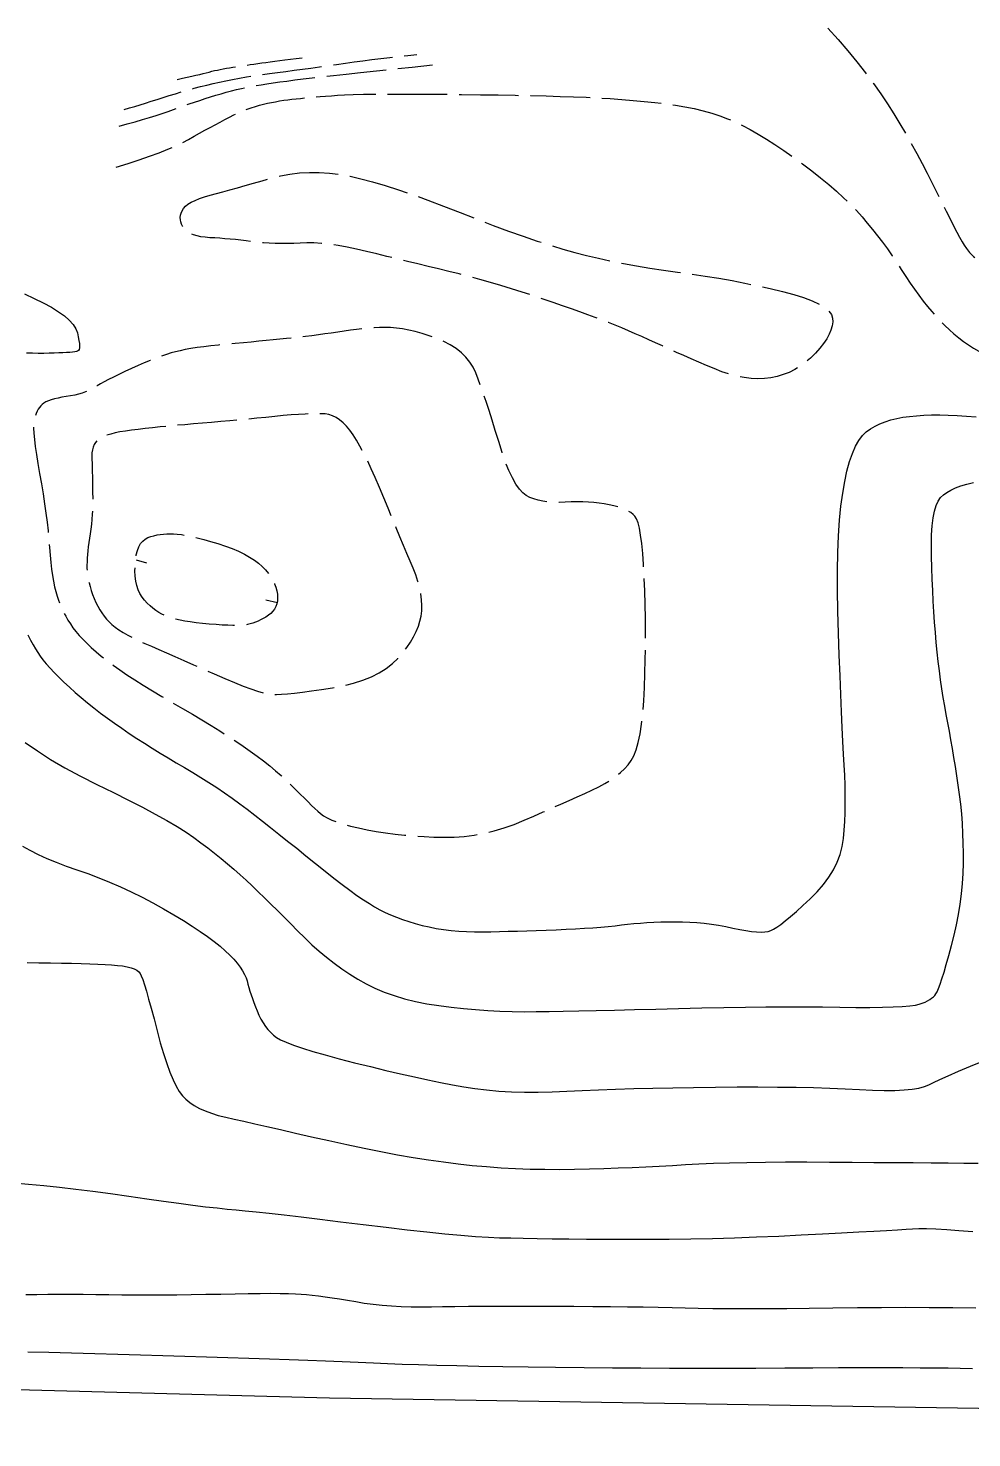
# Model space of a CAD drawing. Header units: millimetres. Extents: x 2456 to 5353, y 685 to 1986.
# Drawn here: x 4691.7 to 4771, y 1069 to 1187.4 of the extents above; entities that cross this region are included whole.
import ezdxf

# ---------------------------------------------------------------- set-up
doc = ezdxf.new("R2010")
doc.units = ezdxf.units.MM
doc.linetypes.add('X11', pattern=[6, 5, -1])
doc.layers.add('0-剖面粗线TS', color=7, linetype='Continuous', lineweight=30)
doc.layers.add('DSX', color=8, linetype='Continuous')

msp = doc.modelspace()

# ---------------------------------------------------------------- linework, layer by layer
at = {"layer": '0-剖面粗线TS', "color": 0, "linetype": 'Continuous', "elevation": 98, "flags": 128}
msp.add_lwpolyline([(4611.7696, 1077.5585), (4622.5632, 1074.9749), (4625.5572, 1074.5323), (4631.5683, 1074.7836), (4639.6715, 1075.3505), (4646.9329, 1075.095), (4676.0265, 1073.4327), (4717.0272, 1072.3479), (4820.7519, 1070.6935), (4991.7361, 1068.7914), (5111.7504, 1067.1349), (5131.5874, 1067.231), (5174.5399, 1066.4784), (5179.0367, 1066.6495), (5183.5348, 1067.2912)], dxfattribs=at)
at = {"layer": 'DSX', "linetype": 'X11', "flags": 128}
for points in [[(4758.8763, 1187.433), (4759.7357, 1186.4693), (4760.5477, 1185.5236), (4761.3123, 1184.5957), (4762.0296, 1183.6858), (4762.6995, 1182.7939), (4763.322, 1181.9199), (4763.8972, 1181.0638), (4764.425, 1180.2256), (4764.923, 1179.3963), (4765.4087, 1178.5666), (4765.882, 1177.7366), (4766.3429, 1176.9063), (4766.7915, 1176.0756), (4767.2278, 1175.2446), (4767.6518, 1174.4133), (4768.0634, 1173.5817), (4768.4536, 1172.7852), (4768.8132, 1172.0594), (4769.1423, 1171.4042), (4769.4409, 1170.8197), (4769.7089, 1170.3059), (4769.9464, 1169.8628), (4770.1533, 1169.4903), (4770.3298, 1169.1884), (4770.5235, 1168.9073), (4770.7826, 1168.5968), (4771.1069, 1168.257), (4771.4964, 1167.8879), (4771.9513, 1167.4895), (4772.4713, 1167.0618), (4773.0567, 1166.6048), (4773.7073, 1166.1184), (4774.3789, 1165.6294), (4775.0273, 1165.1644), (4775.6526, 1164.7234), (4776.2546, 1164.3064), (4776.8335, 1163.9134), (4777.3891, 1163.5444), (4777.9216, 1163.1995), (4778.4309, 1162.8785), (4778.9321, 1162.5792), (4779.4405, 1162.2994), (4779.9562, 1162.039), (4780.479, 1161.798), (4781.009, 1161.5765), (4781.5461, 1161.3744), (4782.0905, 1161.1917), (4782.642, 1161.0285), (4783.2042, 1160.8705), (4783.7807, 1160.7034), (4784.3714, 1160.5272), (4784.9763, 1160.3419), (4785.5955, 1160.1476), (4786.2288, 1159.9442), (4786.8764, 1159.7317), (4787.5383, 1159.5101), (4788.2129, 1159.2502), (4788.8987, 1158.9227), (4789.5959, 1158.5276), (4790.3043, 1158.0649), (4791.024, 1157.5346), (4791.7551, 1156.9366), (4792.4974, 1156.2711), (4793.2509, 1155.5379), (4793.9818, 1154.8043), (4794.6558, 1154.1372), (4795.2731, 1153.5368), (4795.8336, 1153.0029), (4796.3373, 1152.5357), (4796.7842, 1152.135), (4797.1743, 1151.801), (4797.5077, 1151.5335), (4797.8137, 1151.3133), (4798.1216, 1151.1207), (4798.4315, 1150.9559), (4798.7433, 1150.8188), (4799.0571, 1150.7094), (4799.3728, 1150.6278), (4799.6906, 1150.5739), (4800.0102, 1150.5477), (4800.3834, 1150.5362), (4800.8617, 1150.5263), (4801.445, 1150.518), (4802.1334, 1150.5112), (4802.9268, 1150.5061), (4803.8254, 1150.5025), (4804.829, 1150.5005), (4805.9376, 1150.5002), (4807.0488, 1150.5074), (4808.0601, 1150.5283), (4808.9715, 1150.5628), (4809.7828, 1150.611), (4810.4943, 1150.6728), (4811.1058, 1150.7483), (4811.6173, 1150.8374), (4812.0289, 1150.9401), (4812.3841, 1151.0569), (4812.7265, 1151.1882), (4813.056, 1151.334), (4813.3726, 1151.4942), (4813.6764, 1151.669), (4813.9673, 1151.8582), (4814.2454, 1152.0618), (4814.5107, 1152.28), (4814.8006, 1152.5244), (4815.1529, 1152.8067), (4815.5675, 1153.1271), (4816.0444, 1153.4855), (4816.5836, 1153.8819), (4817.1851, 1154.3162), (4817.8489, 1154.7886), (4818.5751, 1155.2989), (4819.328, 1155.8121), (4820.0721, 1156.293), (4820.8074, 1156.7416), (4821.5339, 1157.1579), (4822.2517, 1157.5419), (4822.9607, 1157.8935), (4823.6609, 1158.2129), (4824.3523, 1158.4999), (4825.0606, 1158.7693), (4825.8114, 1159.0354), (4826.6047, 1159.2984), (4827.4405, 1159.5583), (4828.3189, 1159.8149), (4829.2398, 1160.0685), (4830.2032, 1160.3188), (4831.2091, 1160.566), (4832.2163, 1160.8168), (4833.1833, 1161.0779), (4834.1102, 1161.3493), (4834.997, 1161.631), (4835.8437, 1161.9231), (4836.6502, 1162.2254), (4837.4166, 1162.5381), (4838.143, 1162.861), (4838.8469, 1163.1886), (4839.546, 1163.5151), (4840.2403, 1163.8405), (4840.9299, 1164.1649), (4841.6147, 1164.4882), (4842.2947, 1164.8105), (4842.9699, 1165.1316), (4843.6404, 1165.4517), (4844.2973, 1165.7617), (4844.9318, 1166.0526), (4845.5439, 1166.3244), (4846.1336, 1166.577), (4846.7009, 1166.8105), (4847.2458, 1167.0249), (4847.7684, 1167.2202), (4848.2685, 1167.3964), (4848.7653, 1167.5701), (4849.278, 1167.758), (4849.8064, 1167.9601), (4850.3505, 1168.1764), (4850.9105, 1168.4069), (4851.4863, 1168.6516), (4852.0778, 1168.9106), (4852.6851, 1169.1837), (4853.3056, 1169.4737), (4853.9367, 1169.7833), (4854.5784, 1170.1124), (4855.2307, 1170.4611), (4855.8936, 1170.8294), (4856.567, 1171.2173), (4857.2511, 1171.6247), (4857.9457, 1172.0517), (4858.6347, 1172.4887), (4859.302, 1172.9262), (4859.9476, 1173.3643), (4860.5714, 1173.8029), (4861.1735, 1174.242), (4861.7539, 1174.6817), (4862.3125, 1175.1218), (4862.8493, 1175.5625), (4863.368, 1176.0038), (4863.8719, 1176.4456), (4864.3611, 1176.8881), (4864.8357, 1177.3312), (4865.2955, 1177.7749), (4865.7406, 1178.2192), (4866.171, 1178.6642), (4866.5867, 1179.1097)], [(4699.7784, 1180.6132), (4700.2084, 1180.7368), (4700.6505, 1180.8662), (4701.1048, 1181.0013), (4701.5711, 1181.1423), (4702.0495, 1181.2891), (4702.54, 1181.4416), (4703.0425, 1181.6), (4703.5572, 1181.7642), (4704.0787, 1181.9281), (4704.6015, 1182.0856), (4705.1258, 1182.2368), (4705.6515, 1182.3817), (4706.1786, 1182.5202), (4706.7072, 1182.6523), (4707.2371, 1182.7782), (4707.7685, 1182.8976), (4708.3104, 1183.0122), (4708.8719, 1183.1232), (4709.4531, 1183.2307), (4710.0538, 1183.3346), (4710.6742, 1183.435), (4711.3142, 1183.5319), (4711.9739, 1183.6252), (4712.6531, 1183.715), (4713.345, 1183.8042), (4714.0427, 1183.8955), (4714.746, 1183.9892), (4715.4551, 1184.085), (4716.1699, 1184.183), (4716.8904, 1184.2833), (4717.6167, 1184.3858), (4718.3486, 1184.4905), (4719.0854, 1184.5945), (4719.8261, 1184.6945), (4720.5706, 1184.7906), (4721.3191, 1184.8829), (4722.0715, 1184.9713), (4722.8277, 1185.0559), (4723.5879, 1185.1365), (4724.3519, 1185.2133)], [(4704.2306, 1183.1324), (4704.6628, 1183.2257), (4705.067, 1183.3145), (4705.443, 1183.3987), (4705.791, 1183.4783), (4706.1109, 1183.5533), (4706.4026, 1183.6238), (4706.6663, 1183.6897), (4706.9018, 1183.751), (4707.1268, 1183.809), (4707.3585, 1183.865), (4707.597, 1183.919), (4707.8423, 1183.971), (4708.0944, 1184.021), (4708.3534, 1184.0689), (4708.6191, 1184.1149), (4708.8916, 1184.1588), (4709.171, 1184.2019), (4709.4573, 1184.2451), (4709.7506, 1184.2886), (4710.0507, 1184.3322), (4710.3578, 1184.376), (4710.6719, 1184.4201), (4710.9928, 1184.4643), (4711.3207, 1184.5087), (4711.6639, 1184.5546), (4712.031, 1184.6032), (4712.422, 1184.6546), (4712.8368, 1184.7088), (4713.2754, 1184.7657), (4713.7379, 1184.8254), (4714.2242, 1184.8878), (4714.7343, 1184.953)], [(4699.3506, 1179.2025), (4700.0338, 1179.3877), (4700.6846, 1179.5698), (4701.3032, 1179.7489), (4701.8895, 1179.925), (4702.4436, 1180.0981), (4702.9653, 1180.2681), (4703.4548, 1180.4351), (4703.912, 1180.5991), (4704.3534, 1180.7599), (4704.7955, 1180.9174), (4705.2384, 1181.0716), (4705.682, 1181.2224), (4706.1263, 1181.37), (4706.5714, 1181.5142), (4707.0172, 1181.655), (4707.4637, 1181.7926), (4707.9077, 1181.9243), (4708.3461, 1182.0478), (4708.7789, 1182.1628), (4709.2059, 1182.2696), (4709.6273, 1182.368), (4710.0431, 1182.4582), (4710.4532, 1182.54), (4710.8576, 1182.6134), (4711.2824, 1182.6842), (4711.7536, 1182.7577), (4712.2711, 1182.8341), (4712.835, 1182.9133), (4713.4453, 1182.9953), (4714.102, 1183.0802), (4714.805, 1183.1679), (4715.5544, 1183.2584), (4716.3884, 1183.3558), (4717.3451, 1183.464), (4718.4246, 1183.5831), (4719.6268, 1183.7131), (4720.9517, 1183.8539), (4722.3994, 1184.0056), (4723.9699, 1184.1681), (4725.663, 1184.3415)], [(4699.0842, 1175.7492), (4700.0961, 1176.0621), (4701.0365, 1176.3691), (4701.9054, 1176.6702), (4702.7027, 1176.9654), (4703.4284, 1177.2547), (4704.0825, 1177.538), (4704.6651, 1177.8155), (4705.1762, 1178.087), (4705.6456, 1178.3511), (4706.1035, 1178.6063), (4706.5499, 1178.8525), (4706.9846, 1179.0897), (4707.4078, 1179.318), (4707.8194, 1179.5374), (4708.2195, 1179.7477), (4708.608, 1179.9492), (4708.9876, 1180.1387), (4709.3609, 1180.3133), (4709.7281, 1180.473), (4710.089, 1180.6178), (4710.4438, 1180.7477), (4710.7923, 1180.8627), (4711.1346, 1180.9628), (4711.4707, 1181.048), (4711.805, 1181.1231), (4712.1417, 1181.1929), (4712.4809, 1181.2575), (4712.8225, 1181.3168), (4713.1667, 1181.3708), (4713.5133, 1181.4195), (4713.8624, 1181.4629), (4714.214, 1181.5011), (4714.5769, 1181.5367), (4714.9599, 1181.5726), (4715.3631, 1181.6088), (4715.7863, 1181.6453), (4716.2297, 1181.682), (4716.6933, 1181.7189), (4717.1769, 1181.7562), (4717.6807, 1181.7937), (4718.2677, 1181.828), (4719.0009, 1181.8555), (4719.8805, 1181.8764), (4720.9063, 1181.8906), (4722.0784, 1181.8981), (4723.3968, 1181.8988), (4724.8614, 1181.8929), (4726.4724, 1181.8802), (4728.1183, 1181.8629), (4729.688, 1181.8428), (4731.1815, 1181.82), (4732.5987, 1181.7945), (4733.9397, 1181.7663), (4735.2044, 1181.7353), (4736.3929, 1181.7017), (4737.5051, 1181.6653), (4738.5656, 1181.6234), (4739.5989, 1181.5729), (4740.6049, 1181.514), (4741.5837, 1181.4466), (4742.5352, 1181.3707), (4743.4595, 1181.2864), (4744.3565, 1181.1936), (4745.2263, 1181.0923), (4746.067, 1180.9758), (4746.8768, 1180.8373), (4747.6557, 1180.677), (4748.4037, 1180.4948), (4749.1207, 1180.2906), (4749.8069, 1180.0645), (4750.4621, 1179.8165), (4751.0864, 1179.5466), (4751.7074, 1179.246), (4752.3529, 1178.9059), (4753.0228, 1178.5264), (4753.7171, 1178.1075), (4754.4358, 1177.6491), (4755.1789, 1177.1513), (4755.9464, 1176.6141), (4756.7384, 1176.0374), (4757.5203, 1175.4459), (4758.2578, 1174.8642), (4758.9508, 1174.2924), (4759.5993, 1173.7305), (4760.2034, 1173.1784), (4760.763, 1172.6361), (4761.2781, 1172.1037), (4761.7488, 1171.5812), (4762.1927, 1171.059), (4762.6275, 1170.5278), (4763.0532, 1169.9876), (4763.4698, 1169.4383), (4763.8773, 1168.88), (4764.2756, 1168.3127), (4764.6649, 1167.7364), (4765.045, 1167.151), (4765.4194, 1166.5732), (4765.7914, 1166.0195), (4766.161, 1165.4899), (4766.5282, 1164.9845), (4766.893, 1164.5032), (4767.2554, 1164.046), (4767.6155, 1163.613), (4767.9731, 1163.204), (4768.3342, 1162.8153), (4768.7047, 1162.4426), (4769.0846, 1162.086), (4769.4738, 1161.7455), (4769.8725, 1161.4212), (4770.2805, 1161.1129), (4770.6979, 1160.8207), (4771.1246, 1160.5447), (4771.5595, 1160.2825), (4772.0013, 1160.0318), (4772.4499, 1159.7928), (4772.9053, 1159.5653), (4773.3676, 1159.3495), (4773.8367, 1159.1452), (4774.3127, 1158.9525), (4774.7955, 1158.7714), (4775.2742, 1158.5927), (4775.7378, 1158.4072), (4776.1861, 1158.2151), (4776.6194, 1158.0161), (4777.0375, 1157.8105), (4777.4404, 1157.5981), (4777.8282, 1157.3789), (4778.2008, 1157.153), (4778.5624, 1156.9196), (4778.9171, 1156.6776), (4779.2648, 1156.4273), (4779.6056, 1156.1685), (4779.9395, 1155.9013), (4780.2664, 1155.6257), (4780.5863, 1155.3416), (4780.8993, 1155.0491), (4781.2089, 1154.7454), (4781.5187, 1154.4274), (4781.8285, 1154.0953), (4782.1384, 1153.7491), (4782.4484, 1153.3887), (4782.7585, 1153.0141), (4783.0687, 1152.6255), (4783.379, 1152.2226), (4783.6857, 1151.8247), (4783.9849, 1151.4506), (4784.2767, 1151.1006), (4784.561, 1150.7744), (4784.8379, 1150.4722), (4785.1074, 1150.1939), (4785.3695, 1149.9395), (4785.6241, 1149.7091), (4785.8965, 1149.4905), (4786.2118, 1149.2714), (4786.5699, 1149.052), (4786.9709, 1148.8322), (4787.4148, 1148.612), (4787.9016, 1148.3913), (4788.4313, 1148.1703), (4789.0039, 1147.9489), (4789.6042, 1147.7236), (4790.2169, 1147.4908), (4790.842, 1147.2505), (4791.4796, 1147.0027), (4792.1296, 1146.7474), (4792.7921, 1146.4846), (4793.467, 1146.2144), (4794.1544, 1145.9366), (4794.828, 1145.6664), (4795.4617, 1145.4186), (4796.0554, 1145.1933), (4796.6092, 1144.9904), (4797.1231, 1144.81), (4797.5971, 1144.6521), (4798.0311, 1144.5166), (4798.4252, 1144.4036), (4798.8177, 1144.3095), (4799.247, 1144.2306), (4799.713, 1144.1669), (4800.2159, 1144.1184), (4800.7555, 1144.0852), (4801.3319, 1144.0672), (4801.945, 1144.0645), (4802.595, 1144.077), (4803.2688, 1144.096), (4803.9537, 1144.1131), (4804.6495, 1144.128), (4805.3564, 1144.141), (4806.0743, 1144.1518), (4806.8031, 1144.1606), (4807.543, 1144.1674), (4808.2939, 1144.1721), (4809.0302, 1144.1812), (4809.7263, 1144.201), (4810.3822, 1144.2315), (4810.9979, 1144.2729), (4811.5734, 1144.3249), (4812.1088, 1144.3877), (4812.6039, 1144.4613), (4813.0588, 1144.5456), (4813.5069, 1144.6461), (4813.9816, 1144.7683), (4814.4829, 1144.9122), (4815.0107, 1145.0777), (4815.5652, 1145.2648), (4816.1462, 1145.4737), (4816.7538, 1145.7041), (4817.388, 1145.9563), (4818.0305, 1146.2186), (4818.6631, 1146.4794), (4819.2858, 1146.7388), (4819.8986, 1146.9968), (4820.5015, 1147.2534), (4821.0944, 1147.5086), (4821.6775, 1147.7624), (4822.2506, 1148.0147), (4822.8289, 1148.2749), (4823.4272, 1148.5523), (4824.0458, 1148.8469), (4824.6845, 1149.1586), (4825.3434, 1149.4875), (4826.0224, 1149.8336), (4826.7215, 1150.1968), (4827.4408, 1150.5772), (4828.1527, 1150.9592), (4828.8294, 1151.3273), (4829.471, 1151.6815), (4830.0776, 1152.0217), (4830.649, 1152.348), (4831.1853, 1152.6603), (4831.6865, 1152.9587), (4832.1526, 1153.2432), (4832.6064, 1153.5281), (4833.0709, 1153.8278), (4833.5459, 1154.1423), (4834.0316, 1154.4715), (4834.5279, 1154.8155), (4835.0348, 1155.1742), (4835.5523, 1155.5477), (4836.0805, 1155.936), (4836.6138, 1156.33), (4837.1467, 1156.7208), (4837.6794, 1157.1083), (4838.2118, 1157.4926), (4838.7439, 1157.8736), (4839.2757, 1158.2514), (4839.8072, 1158.6259), (4840.3384, 1158.9971), (4840.8631, 1159.3557), (4841.3751, 1159.6924), (4841.8744, 1160.0071), (4842.361, 1160.2998), (4842.8349, 1160.5705), (4843.2962, 1160.8192), (4843.7447, 1161.0459), (4844.1806, 1161.2507), (4844.6144, 1161.4366), (4845.0571, 1161.6069), (4845.5085, 1161.7616), (4845.9687, 1161.9007), (4846.4376, 1162.0242), (4846.9153, 1162.132), (4847.4017, 1162.2242), (4847.8969, 1162.3008), (4848.388, 1162.3699), (4848.8621, 1162.4397), (4849.3191, 1162.5101), (4849.759, 1162.5812), (4850.182, 1162.653), (4850.5879, 1162.7255), (4850.9767, 1162.7986), (4851.3486, 1162.8723), (4851.7173, 1162.958), (4852.0969, 1163.0668), (4852.4874, 1163.1986), (4852.8887, 1163.3536), (4853.3009, 1163.5317), (4853.724, 1163.7329), (4854.1579, 1163.9572), (4854.6027, 1164.2046), (4855.0418, 1164.4598), (4855.4586, 1164.7077), (4855.8532, 1164.9482), (4856.2255, 1165.1813), (4856.5755, 1165.407), (4856.9033, 1165.6253), (4857.2088, 1165.8362), (4857.4921, 1166.0398), (4857.7544, 1166.2372), (4857.9972, 1166.4296), (4858.2204, 1166.617), (4858.4241, 1166.7994), (4858.6082, 1166.9769), (4858.7727, 1167.1494), (4858.9177, 1167.3169), (4859.0431, 1167.4794), (4859.1689, 1167.6393), (4859.3152, 1167.7989), (4859.482, 1167.9584), (4859.6692, 1168.1175), (4859.8769, 1168.2764), (4860.1051, 1168.4351), (4860.3538, 1168.5935), (4860.6229, 1168.7516), (4860.9155, 1168.9215), (4861.2348, 1169.1149), (4861.5807, 1169.3318), (4861.9533, 1169.5724), (4862.3524, 1169.8365), (4862.7782, 1170.1242), (4863.2306, 1170.4355), (4863.7097, 1170.7703), (4864.19, 1171.1123), (4864.6463, 1171.445), (4865.0786, 1171.7683), (4865.4869, 1172.0823), (4865.8711, 1172.3869), (4866.2313, 1172.6822), (4866.5675, 1172.9682), (4866.8797, 1173.2448), (4867.1754, 1173.5222), (4867.4622, 1173.8104), (4867.7402, 1174.1093), (4868.0092, 1174.419), (4868.2695, 1174.7395), (4868.5208, 1175.0709), (4868.7632, 1175.4129), (4868.9968, 1175.7658), (4869.2283, 1176.131), (4869.4643, 1176.5099), (4869.705, 1176.9026), (4869.9502, 1177.3091), (4870.2001, 1177.7294), (4870.4545, 1178.1634), (4870.7136, 1178.6112), (4870.9773, 1179.0728)]]:
    msp.add_lwpolyline(points, dxfattribs=at)
for points in [[(4706.9955, 1173.3968), (4707.5148, 1173.5355), (4708.0686, 1173.6856), (4708.6567, 1173.8472), (4709.2792, 1174.0202), (4709.9361, 1174.2047), (4710.6273, 1174.4006), (4711.353, 1174.608), (4712.113, 1174.8269), (4712.8966, 1175.0258), (4713.6931, 1175.1736), (4714.5025, 1175.2702), (4715.3247, 1175.3156), (4716.1598, 1175.3098), (4717.0077, 1175.2528), (4717.8685, 1175.1446), (4718.7422, 1174.9852), (4719.657, 1174.7757), (4720.6413, 1174.5172), (4721.6951, 1174.2096), (4722.8184, 1173.853), (4724.0112, 1173.4474), (4725.2734, 1172.9927), (4726.6051, 1172.489), (4728.0064, 1171.9363), (4729.4132, 1171.3788), (4730.7616, 1170.8611), (4732.0517, 1170.383), (4733.2834, 1169.9445), (4734.4568, 1169.5458), (4735.5718, 1169.1866), (4736.6285, 1168.8672), (4737.6269, 1168.5874), (4738.6096, 1168.3341), (4739.6196, 1168.0939), (4740.6568, 1167.867), (4741.7213, 1167.6533), (4742.8129, 1167.4528), (4743.9317, 1167.2654), (4745.0778, 1167.0913), (4746.2511, 1166.9304), (4747.4272, 1166.7702), (4748.5818, 1166.5979), (4749.7149, 1166.4137), (4750.8264, 1166.2175), (4751.9164, 1166.0094), (4752.9848, 1165.7893), (4754.0318, 1165.5572), (4755.0572, 1165.3132), (4756.0108, 1165.0593), (4756.8425, 1164.7978), (4757.5522, 1164.5287), (4758.14, 1164.2519), (4758.6058, 1163.9674), (4758.9497, 1163.6753), (4759.1716, 1163.3756), (4759.2715, 1163.0682), (4759.2831, 1162.7497), (4759.24, 1162.4168), (4759.1422, 1162.0693), (4758.9896, 1161.7073), (4758.7823, 1161.3309), (4758.5204, 1160.9399), (4758.2037, 1160.5345), (4757.8323, 1160.1145), (4757.425, 1159.7086), (4757.0008, 1159.3453), (4756.5597, 1159.0247), (4756.1016, 1158.7466), (4755.6266, 1158.5111), (4755.1346, 1158.3183), (4754.6256, 1158.1681), (4754.0997, 1158.0605), (4753.5576, 1157.9969), (4753.0001, 1157.9787), (4752.4271, 1158.0059), (4751.8387, 1158.0785), (4751.2348, 1158.1966), (4750.6154, 1158.3601), (4749.9806, 1158.5689), (4749.3303, 1158.8232), (4748.6776, 1159.0995), (4748.0354, 1159.3745), (4747.4038, 1159.648), (4746.7827, 1159.9201), (4746.1721, 1160.1909), (4745.5721, 1160.4602), (4744.9826, 1160.7281), (4744.4036, 1160.9947), (4743.8312, 1161.2572), (4743.2613, 1161.5131), (4742.694, 1161.7624), (4742.1292, 1162.005), (4741.567, 1162.2409), (4741.0073, 1162.4702), (4740.4501, 1162.6928), (4739.8955, 1162.9088), (4739.3207, 1163.1269), (4738.7029, 1163.3559), (4738.042, 1163.5957), (4737.3382, 1163.8464), (4736.5914, 1164.108), (4735.8016, 1164.3805), (4734.9688, 1164.6638), (4734.093, 1164.958), (4733.1975, 1165.2521), (4732.3057, 1165.535), (4731.4174, 1165.8069), (4730.5328, 1166.0676), (4729.6518, 1166.3172), (4728.7745, 1166.5556), (4727.9007, 1166.783), (4727.0306, 1166.9992), (4726.163, 1167.2098), (4725.2968, 1167.42), (4724.432, 1167.6301), (4723.5685, 1167.8398), (4722.7064, 1168.0493), (4721.8457, 1168.2585), (4720.9864, 1168.4675), (4720.1285, 1168.6762), (4719.2912, 1168.8697), (4718.4939, 1169.033), (4717.7366, 1169.1663), (4717.0192, 1169.2693), (4716.3419, 1169.3423), (4715.7045, 1169.3851), (4715.107, 1169.3978), (4714.5496, 1169.3803), (4714.016, 1169.3537), (4713.4903, 1169.339), (4712.9723, 1169.3361), (4712.4623, 1169.3451), (4711.96, 1169.366), (4711.4656, 1169.3987), (4710.979, 1169.4433), (4710.5002, 1169.4997), (4710.0294, 1169.5595), (4709.5669, 1169.6139), (4709.1125, 1169.6631), (4708.6664, 1169.7069), (4708.2285, 1169.7455), (4707.7987, 1169.7787), (4707.3772, 1169.8067), (4706.964, 1169.8294), (4706.5721, 1169.8592), (4706.2149, 1169.9085), (4705.8924, 1169.9774), (4705.6045, 1170.0658), (4705.3513, 1170.1738), (4705.1328, 1170.3014), (4704.9489, 1170.4485), (4704.7997, 1170.6151), (4704.6816, 1170.7926), (4704.5912, 1170.9721), (4704.5285, 1171.1538), (4704.4934, 1171.3374), (4704.4859, 1171.5232), (4704.5061, 1171.7111), (4704.554, 1171.901), (4704.6295, 1172.093), (4704.7446, 1172.2822), (4704.9114, 1172.464), (4705.1297, 1172.6383), (4705.3996, 1172.805), (4705.7212, 1172.9642), (4706.0944, 1173.1159), (4706.5191, 1173.2601)], [(4692.6645, 1150.0017), (4692.8181, 1149.1334), (4692.9576, 1148.2919), (4693.0829, 1147.477), (4693.1941, 1146.6889), (4693.2911, 1145.9275), (4693.3739, 1145.1928), (4693.4426, 1144.4848), (4693.4971, 1143.8035), (4693.5486, 1143.1552), (4693.608, 1142.5461), (4693.6753, 1141.9763), (4693.7505, 1141.4457), (4693.8337, 1140.9543), (4693.9248, 1140.5022), (4694.0239, 1140.0893), (4694.1309, 1139.7156), (4694.2489, 1139.3642), (4694.381, 1139.018), (4694.5271, 1138.6772), (4694.6873, 1138.3416), (4694.8616, 1138.0113), (4695.0499, 1137.6863), (4695.2523, 1137.3665), (4695.4688, 1137.052), (4695.7089, 1136.7362), (4695.9821, 1136.4125), (4696.2884, 1136.0807), (4696.6279, 1135.741), (4697.0005, 1135.3933), (4697.4063, 1135.0377), (4697.8452, 1134.674), (4698.3172, 1134.3024), (4698.8305, 1133.9187), (4699.3931, 1133.5186), (4700.005, 1133.1022), (4700.6663, 1132.6694), (4701.377, 1132.2203), (4702.137, 1131.7548), (4702.9463, 1131.273), (4703.805, 1130.7749), (4704.6711, 1130.2743), (4705.5027, 1129.7853), (4706.2999, 1129.3078), (4707.0625, 1128.8417), (4707.7907, 1128.3872), (4708.4845, 1127.9442), (4709.1437, 1127.5128), (4709.7685, 1127.0928), (4710.3632, 1126.6791), (4710.9321, 1126.2665), (4711.4753, 1125.8549), (4711.9928, 1125.4444), (4712.4846, 1125.035), (4712.9506, 1124.6266), (4713.391, 1124.2193), (4713.8056, 1123.8131), (4714.1954, 1123.4209), (4714.5614, 1123.0559), (4714.9036, 1122.718), (4715.2221, 1122.4073), (4715.5167, 1122.1236), (4715.7874, 1121.8671), (4716.0344, 1121.6377), (4716.2576, 1121.4354), (4716.5037, 1121.2491), (4716.8193, 1121.0675), (4717.2045, 1120.8907), (4717.6593, 1120.7187), (4718.1836, 1120.5514), (4718.7775, 1120.3889), (4719.441, 1120.2311), (4720.174, 1120.0782), (4720.9468, 1119.9364), (4721.7295, 1119.8125), (4722.5222, 1119.7063), (4723.3247, 1119.6178), (4724.1372, 1119.5472), (4724.9597, 1119.4942), (4725.792, 1119.4591), (4726.6343, 1119.4417), (4727.4808, 1119.4565), (4728.3259, 1119.5181), (4729.1695, 1119.6264), (4730.0117, 1119.7815), (4730.8523, 1119.9833), (4731.6916, 1120.2318), (4732.5294, 1120.527), (4733.3657, 1120.869), (4734.1859, 1121.2283), (4734.9751, 1121.5755), (4735.7335, 1121.9105), (4736.4609, 1122.2335), (4737.1575, 1122.5443), (4737.8232, 1122.8431), (4738.458, 1123.1297), (4739.0619, 1123.4042), (4739.6282, 1123.6779), (4740.1503, 1123.9619), (4740.6281, 1124.2562), (4741.0617, 1124.5609), (4741.451, 1124.876), (4741.7961, 1125.2014), (4742.097, 1125.5372), (4742.3536, 1125.8833), (4742.5763, 1126.2867), (4742.7754, 1126.7944), (4742.9508, 1127.4062), (4743.1027, 1128.1221), (4743.231, 1128.9423), (4743.3357, 1129.8667), (4743.4167, 1130.8953), (4743.4742, 1132.0281), (4743.5138, 1133.2095), (4743.5412, 1134.384), (4743.5563, 1135.5517), (4743.5593, 1136.7125), (4743.5501, 1137.8664), (4743.5287, 1139.0134), (4743.4951, 1140.1536), (4743.4493, 1141.2868), (4743.3918, 1142.3557), (4743.3232, 1143.3029), (4743.2434, 1144.1282), (4743.1524, 1144.8317), (4743.0503, 1145.4134), (4742.937, 1145.8733), (4742.8126, 1146.2114), (4742.677, 1146.4278), (4742.5194, 1146.5788), (4742.3293, 1146.721), (4742.1064, 1146.8545), (4741.851, 1146.9791), (4741.5628, 1147.095), (4741.242, 1147.202), (4740.8886, 1147.3003), (4740.5024, 1147.3898), (4740.0926, 1147.4677), (4739.6678, 1147.5309), (4739.2282, 1147.5796), (4738.7736, 1147.6138), (4738.3043, 1147.6334), (4737.82, 1147.6385), (4737.3208, 1147.629), (4736.8068, 1147.605), (4736.2996, 1147.5863), (4735.821, 1147.5931), (4735.371, 1147.6251), (4734.9495, 1147.6826), (4734.5567, 1147.7654), (4734.1923, 1147.8735), (4733.8566, 1148.0071), (4733.5494, 1148.1659), (4733.2569, 1148.3867), (4732.9649, 1148.7061), (4732.6736, 1149.1239), (4732.383, 1149.6402), (4732.0929, 1150.2551), (4731.8035, 1150.9685), (4731.5147, 1151.7804), (4731.2265, 1152.6908), (4730.9446, 1153.6207), (4730.6744, 1154.4912), (4730.416, 1155.3023), (4730.1694, 1156.0539), (4729.9345, 1156.7461), (4729.7115, 1157.3789), (4729.5002, 1157.9523), (4729.3007, 1158.4662), (4729.0799, 1158.935), (4728.8046, 1159.3733), (4728.475, 1159.7808), (4728.0909, 1160.1577), (4727.6524, 1160.504), (4727.1595, 1160.8196), (4726.6121, 1161.1046), (4726.0103, 1161.3589), (4725.3924, 1161.5825), (4724.7965, 1161.775), (4724.2228, 1161.9367), (4723.6711, 1162.0674), (4723.1415, 1162.1672), (4722.634, 1162.2361), (4722.1487, 1162.274), (4721.6854, 1162.2809), (4721.2274, 1162.2676), (4720.7582, 1162.2444), (4720.2776, 1162.2115), (4719.7857, 1162.1688), (4719.2824, 1162.1163), (4718.7678, 1162.0541), (4718.2418, 1161.982), (4717.7046, 1161.9002), (4717.1622, 1161.8157), (4716.6211, 1161.7354), (4716.0812, 1161.6593), (4715.5426, 1161.5875), (4715.0051, 1161.52), (4714.4689, 1161.4567), (4713.9339, 1161.3976), (4713.4001, 1161.3429), (4712.8554, 1161.2895), (4712.2878, 1161.2346), (4711.6973, 1161.1782), (4711.0837, 1161.1204), (4710.4473, 1161.0611), (4709.7878, 1161.0003), (4709.1054, 1160.9381), (4708.4, 1160.8743), (4707.7055, 1160.808), (4707.0554, 1160.7381), (4706.4499, 1160.6645), (4705.8888, 1160.5874), (4705.3723, 1160.5065), (4704.9004, 1160.4221), (4704.4729, 1160.334), (4704.09, 1160.2423), (4703.7163, 1160.1383), (4703.3169, 1160.0135), (4702.8915, 1159.8679), (4702.4403, 1159.7015), (4701.9633, 1159.5142), (4701.4604, 1159.3061), (4700.9316, 1159.0771), (4700.377, 1158.8274), (4699.8316, 1158.5748), (4699.3307, 1158.3374), (4698.8742, 1158.1152), (4698.4621, 1157.9082), (4698.0944, 1157.7164), (4697.7711, 1157.5399), (4697.4922, 1157.3785), (4697.2578, 1157.2323), (4697.0353, 1157.0992), (4696.7922, 1156.977), (4696.5287, 1156.8656), (4696.2447, 1156.7651), (4695.9401, 1156.6755), (4695.6151, 1156.5968), (4695.2695, 1156.529), (4694.9034, 1156.472), (4694.5425, 1156.4166), (4694.2126, 1156.3535), (4693.9135, 1156.2826), (4693.6453, 1156.2039), (4693.4081, 1156.1175), (4693.2017, 1156.0233), (4693.0263, 1155.9213), (4692.8818, 1155.8116), (4692.7581, 1155.6908), (4692.6451, 1155.5556), (4692.543, 1155.406), (4692.4516, 1155.2421), (4692.3709, 1155.0638), (4692.301, 1154.8712), (4692.2419, 1154.6641), (4692.1936, 1154.4427), (4692.1633, 1154.1733), (4692.1585, 1153.8222), (4692.1792, 1153.3895), (4692.2253, 1152.8752), (4692.2969, 1152.2793), (4692.394, 1151.6017), (4692.5165, 1150.8425)], [(4697.122, 1139.8347), (4697.2553, 1139.4948), (4697.3998, 1139.1703), (4697.5554, 1138.8613), (4697.7221, 1138.5678), (4697.9, 1138.2897), (4698.0891, 1138.027), (4698.2893, 1137.7798), (4698.5006, 1137.548), (4698.7374, 1137.3236), (4699.014, 1137.0986), (4699.3303, 1136.8728), (4699.6864, 1136.6463), (4700.0823, 1136.4192), (4700.518, 1136.1913), (4700.9934, 1135.9627), (4701.5086, 1135.7335), (4702.0679, 1135.4925), (4702.6756, 1135.2286), (4703.3316, 1134.9419), (4704.036, 1134.6323), (4704.7888, 1134.2998), (4705.59, 1133.9445), (4706.4396, 1133.5664), (4707.3375, 1133.1654), (4708.2208, 1132.7778), (4709.0265, 1132.4399), (4709.7546, 1132.1517), (4710.405, 1131.9132), (4710.9779, 1131.7243), (4711.4731, 1131.5852), (4711.8906, 1131.4958), (4712.2306, 1131.456), (4712.5727, 1131.4517), (4712.9966, 1131.4686), (4713.5024, 1131.5066), (4714.0901, 1131.5659), (4714.7597, 1131.6462), (4715.5111, 1131.7478), (4716.3444, 1131.8705), (4717.2595, 1132.0144), (4718.1819, 1132.1881), (4719.0369, 1132.4001), (4719.8245, 1132.6504), (4720.5447, 1132.9391), (4721.1975, 1133.2661), (4721.7829, 1133.6315), (4722.3009, 1134.0352), (4722.7515, 1134.4772), (4723.147, 1134.9364), (4723.4995, 1135.3914), (4723.8091, 1135.8424), (4724.0758, 1136.2892), (4724.2995, 1136.7319), (4724.4803, 1137.1705), (4724.6182, 1137.6051), (4724.7132, 1138.0355), (4724.7668, 1138.473), (4724.7807, 1138.929), (4724.755, 1139.4034), (4724.6895, 1139.8961), (4724.5843, 1140.4073), (4724.4394, 1140.9369), (4724.2548, 1141.4849), (4724.0305, 1142.0513), (4723.7786, 1142.6475), (4723.511, 1143.285), (4723.228, 1143.9636), (4722.9293, 1144.6834), (4722.6151, 1145.4445), (4722.2852, 1146.2467), (4721.9399, 1147.0901), (4721.5789, 1147.9748), (4721.216, 1148.8494), (4720.8646, 1149.6627), (4720.5249, 1150.4148), (4720.1968, 1151.1056), (4719.8803, 1151.7351), (4719.5754, 1152.3033), (4719.2821, 1152.8103), (4719.0004, 1153.2559), (4718.7223, 1153.6466), (4718.4398, 1153.9884), (4718.1528, 1154.2814), (4717.8614, 1154.5256), (4717.5655, 1154.721), (4717.2652, 1154.8676), (4716.9605, 1154.9654), (4716.6513, 1155.0144), (4716.3127, 1155.0326), (4715.9195, 1155.038), (4715.4718, 1155.0307), (4714.9696, 1155.0107), (4714.4128, 1154.9779), (4713.8015, 1154.9323), (4713.1357, 1154.874), (4712.4154, 1154.803), (4711.6664, 1154.7264), (4710.9148, 1154.6517), (4710.1605, 1154.5788), (4709.4035, 1154.5076), (4708.6438, 1154.4383), (4707.8814, 1154.3707), (4707.1163, 1154.305), (4706.3485, 1154.241), (4705.5911, 1154.1777), (4704.8572, 1154.114), (4704.1468, 1154.05), (4703.4598, 1153.9855), (4702.7963, 1153.9206), (4702.1563, 1153.8553), (4701.5398, 1153.7896), (4700.9467, 1153.7235), (4700.3893, 1153.6548), (4699.8797, 1153.5811), (4699.418, 1153.5025), (4699.0041, 1153.4191), (4698.638, 1153.3307), (4698.3198, 1153.2374), (4698.0494, 1153.1393), (4697.8269, 1153.0362), (4697.6411, 1152.9197), (4697.4809, 1152.7812), (4697.3465, 1152.6208), (4697.2376, 1152.4385), (4697.1544, 1152.2342), (4697.0969, 1152.008), (4697.0651, 1151.7598), (4697.0588, 1151.4897), (4697.0656, 1151.1959), (4697.0727, 1150.8767), (4697.08, 1150.5321), (4697.0877, 1150.1621), (4697.0957, 1149.7666), (4697.104, 1149.3457), (4697.1125, 1148.8993), (4697.1214, 1148.4276), (4697.126, 1147.9493), (4697.1218, 1147.4835), (4697.1088, 1147.0301), (4697.087, 1146.5891), (4697.0564, 1146.1605), (4697.017, 1145.7444), (4696.9688, 1145.3407), (4696.9118, 1144.9493), (4696.8538, 1144.5713), (4696.8026, 1144.2072), (4696.7582, 1143.8571), (4696.7207, 1143.5211), (4696.6899, 1143.199), (4696.666, 1142.891), (4696.6489, 1142.597), (4696.6386, 1142.317), (4696.6402, 1142.0394), (4696.6585, 1141.7524), (4696.6937, 1141.4561), (4696.7457, 1141.1505), (4696.8146, 1140.8355), (4696.9002, 1140.5113), (4697.0027, 1140.1776)], [(4707.6462, 1144.1164), (4708.2675, 1143.9141), (4708.8442, 1143.7008), (4709.3764, 1143.4765), (4709.864, 1143.2413), (4710.307, 1142.995), (4710.7056, 1142.7377), (4711.0595, 1142.4694), (4711.369, 1142.1901), (4711.6402, 1141.9047), (4711.8795, 1141.6179), (4712.0869, 1141.33), (4712.2623, 1141.0407), (4712.4059, 1140.7501), (4712.5175, 1140.4583), (4712.5973, 1140.1652), (4712.6451, 1139.8709), (4712.6612, 1139.585), (4712.6457, 1139.3174), (4712.5986, 1139.068), (4712.5199, 1138.8369), (4712.4096, 1138.6241), (4712.2677, 1138.4296), (4712.0943, 1138.2533), (4711.8892, 1138.0953), (4711.6687, 1137.953), (4711.4487, 1137.8239), (4711.2293, 1137.7079), (4711.0105, 1137.6051), (4710.7923, 1137.5154), (4710.5746, 1137.4389), (4710.3576, 1137.3755), (4710.1411, 1137.3253), (4709.9015, 1137.2876), (4709.6153, 1137.2617), (4709.2823, 1137.2477), (4708.9026, 1137.2455), (4708.4762, 1137.2551), (4708.0031, 1137.2766), (4707.4833, 1137.3099), (4706.9168, 1137.355), (4706.3467, 1137.4091), (4705.8163, 1137.4694), (4705.3256, 1137.5359), (4704.8745, 1137.6085), (4704.4631, 1137.6873), (4704.0914, 1137.7723), (4703.7593, 1137.8634), (4703.4669, 1137.9607), (4703.1974, 1138.0704), (4702.934, 1138.1986), (4702.6767, 1138.3453), (4702.4256, 1138.5106), (4702.1806, 1138.6945), (4701.9417, 1138.8969), (4701.7089, 1139.1178), (4701.4823, 1139.3574), (4701.2742, 1139.6211), (4701.0971, 1139.9146), (4700.951, 1140.238), (4700.8359, 1140.5912), (4700.7517, 1140.9743), (4700.6986, 1141.3872), (4700.6764, 1141.8299), (4700.6852, 1142.3025), (4700.7233, 1142.7654), (4700.7891, 1143.1789), (4700.8825, 1143.5431), (4701.0036, 1143.858), (4701.1524, 1144.1235), (4701.3288, 1144.3397), (4701.5329, 1144.5067), (4701.7646, 1144.6242), (4702.013, 1144.7106), (4702.267, 1144.7839), (4702.5267, 1144.8442), (4702.792, 1144.8914), (4703.0629, 1144.9256), (4703.3395, 1144.9467), (4703.6217, 1144.9547), (4703.9095, 1144.9497), (4704.2222, 1144.9266), (4704.579, 1144.8803), (4704.98, 1144.8109), (4705.425, 1144.7183), (4705.9141, 1144.6026), (4706.4474, 1144.4637), (4707.0248, 1144.3016)]]:
    msp.add_lwpolyline(points, close=True, dxfattribs=at)
at = {"layer": 'DSX', "linetype": 'X11'}
for points in [[(4691.3946, 1165.1137), (4692.1981, 1164.7117), (4692.9733, 1164.3429), (4693.657, 1163.9762), (4694.2491, 1163.6116), (4694.7497, 1163.249), (4695.1587, 1162.8885), (4695.4761, 1162.5301), (4695.702, 1162.1738), (4695.8363, 1161.8196), (4695.9142, 1161.4867), (4695.9707, 1161.1943), (4696.0059, 1160.9425), (4696.0198, 1160.7312), (4696.0123, 1160.5604), (4695.9834, 1160.4302), (4695.9332, 1160.3406), (4695.8616, 1160.2915), (4695.7587, 1160.2637), (4695.6144, 1160.2379), (4695.4288, 1160.2141), (4695.2017, 1160.1923), (4694.9333, 1160.1725), (4694.6235, 1160.1548), (4694.2723, 1160.139), (4693.8798, 1160.1253), (4693.4568, 1160.1149), (4693.0145, 1160.1094), (4692.5529, 1160.1085), (4692.0719, 1160.1125), (4691.5716, 1160.1211)], [(4691.6831, 1136.4547), (4691.9027, 1136.02), (4692.1125, 1135.6271), (4692.3126, 1135.2762), (4692.5029, 1134.9672), (4692.7068, 1134.6697), (4692.9474, 1134.3531), (4693.2248, 1134.0176), (4693.539, 1133.6631), (4693.8899, 1133.2895), (4694.2776, 1132.897), (4694.7021, 1132.4855), (4695.1634, 1132.0549), (4695.6519, 1131.6159), (4696.1579, 1131.1789), (4696.6816, 1130.7439), (4697.2229, 1130.3109), (4697.7818, 1129.88), (4698.3583, 1129.4511), (4698.9524, 1129.0242), (4699.5641, 1128.5994), (4700.1895, 1128.177), (4700.8247, 1127.7573), (4701.4697, 1127.3404), (4702.1246, 1126.9264), (4702.7893, 1126.5151), (4703.4638, 1126.1066), (4704.1481, 1125.7009), (4704.8422, 1125.2979), (4705.536, 1124.8918), (4706.2194, 1124.4766), (4706.8925, 1124.0522), (4707.5551, 1123.6186), (4708.2074, 1123.1759), (4708.8492, 1122.7241), (4709.4807, 1122.2631), (4710.1018, 1121.793), (4710.7305, 1121.3064), (4711.3849, 1120.7958), (4712.065, 1120.2615), (4712.7707, 1119.7032), (4713.5021, 1119.121), (4714.2592, 1118.515), (4715.0419, 1117.8851), (4715.8504, 1117.2314), (4716.6464, 1116.592), (4717.392, 1116.0055), (4718.0871, 1115.4717), (4718.7318, 1114.9906), (4719.326, 1114.5623), (4719.8698, 1114.1868), (4720.3631, 1113.864), (4720.8059, 1113.594), (4721.2337, 1113.3565), (4721.6817, 1113.1313), (4722.1501, 1112.9185), (4722.6387, 1112.718), (4723.1477, 1112.5297), (4723.6769, 1112.3538), (4724.2264, 1112.1902), (4724.7963, 1112.039), (4725.3831, 1111.9035), (4725.9837, 1111.7874), (4726.5979, 1111.6906), (4727.2259, 1111.6131), (4727.8677, 1111.555), (4728.5231, 1111.5162), (4729.1923, 1111.4967), (4729.8752, 1111.4966), (4730.5754, 1111.5076), (4731.2964, 1111.5218), (4732.0382, 1111.5392), (4732.8008, 1111.5596), (4733.5842, 1111.5831), (4734.3885, 1111.6098), (4735.2135, 1111.6396), (4736.0594, 1111.6725), (4736.8941, 1111.7089), (4737.6859, 1111.7493), (4738.4347, 1111.7937), (4739.1405, 1111.842), (4739.8033, 1111.8943), (4740.4231, 1111.9506), (4740.9999, 1112.0108), (4741.5337, 1112.0749), (4742.0524, 1112.137), (4742.5841, 1112.1911), (4743.1287, 1112.2371), (4743.6862, 1112.2751), (4744.2566, 1112.305), (4744.8399, 1112.3269), (4745.4361, 1112.3407), (4746.0452, 1112.3464), (4746.6597, 1112.3396), (4747.272, 1112.3159), (4747.882, 1112.2751), (4748.4899, 1112.2172), (4749.0955, 1112.1424), (4749.699, 1112.0506), (4750.3002, 1111.9418), (4750.8992, 1111.8159), (4751.4721, 1111.6949), (4751.995, 1111.6007), (4752.4679, 1111.5332), (4752.8907, 1111.4925), (4753.2636, 1111.4785), (4753.5864, 1111.4912), (4753.8592, 1111.5308), (4754.082, 1111.597), (4754.3068, 1111.7084), (4754.5857, 1111.8832), (4754.9185, 1112.1214), (4755.3053, 1112.423), (4755.7462, 1112.788), (4756.2411, 1113.2164), (4756.7899, 1113.7083), (4757.3928, 1114.2636), (4757.9877, 1114.8566), (4758.5123, 1115.4617), (4758.9668, 1116.0789), (4759.3511, 1116.7082), (4759.6652, 1117.3496), (4759.9092, 1118.003), (4760.083, 1118.6686), (4760.1867, 1119.3462), (4760.2477, 1120.0406), (4760.2938, 1120.7565), (4760.3248, 1121.4938), (4760.3408, 1122.2526), (4760.3418, 1123.0328), (4760.3278, 1123.8345), (4760.2988, 1124.6577), (4760.2548, 1125.5023), (4760.2021, 1126.4239), (4760.1472, 1127.4781), (4760.0901, 1128.6649), (4760.0308, 1129.9842), (4759.9692, 1131.4362), (4759.9055, 1133.0207), (4759.8395, 1134.7378), (4759.7712, 1136.5875), (4759.7161, 1138.4479), (4759.6892, 1140.1971), (4759.6908, 1141.8352), (4759.7207, 1143.3621), (4759.779, 1144.7779), (4759.8656, 1146.0825), (4759.9805, 1147.276), (4760.1239, 1148.3583), (4760.2927, 1149.3372), (4760.4843, 1150.2204), (4760.6985, 1151.0079), (4760.9355, 1151.6997), (4761.1951, 1152.2958), (4761.4775, 1152.7963), (4761.7825, 1153.201), (4762.1102, 1153.5101), (4762.4637, 1153.759), (4762.8458, 1153.9835), (4763.2566, 1154.1834), (4763.6961, 1154.3589), (4764.1644, 1154.5098), (4764.6613, 1154.6363), (4765.1869, 1154.7382), (4765.7412, 1154.8157), (4766.3262, 1154.8721), (4766.9438, 1154.9108), (4767.5941, 1154.932), (4768.277, 1154.9356), (4768.9926, 1154.9215), (4769.7408, 1154.8899), (4770.5217, 1154.8406), (4771.3352, 1154.7738)], [(4691.4567, 1127.4195), (4692.475, 1126.6992), (4693.5863, 1125.9858), (4694.7905, 1125.2794), (4696.0878, 1124.5798), (4697.478, 1123.8872), (4698.8623, 1123.2143), (4700.1417, 1122.574), (4701.3162, 1121.9663), (4702.3857, 1121.3911), (4703.3504, 1120.8485), (4704.2101, 1120.3385), (4704.965, 1119.8611), (4705.615, 1119.4162), (4706.2064, 1118.9853), (4706.7856, 1118.5496), (4707.3528, 1118.1091), (4707.9077, 1117.6639), (4708.4505, 1117.2139), (4708.9811, 1116.7591), (4709.4996, 1116.2996), (4710.0059, 1115.8354), (4710.5114, 1115.3604), (4711.0273, 1114.8687), (4711.5536, 1114.3604), (4712.0904, 1113.8354), (4712.6376, 1113.2937), (4713.1952, 1112.7354), (4713.7633, 1112.1604), (4714.3417, 1111.5687), (4714.9313, 1110.9804), (4715.5328, 1110.4154), (4716.146, 1109.8739), (4716.771, 1109.3557), (4717.4078, 1108.8608), (4718.0564, 1108.3894), (4718.7168, 1107.9413), (4719.389, 1107.5166), (4720.0889, 1107.1206), (4720.8324, 1106.7585), (4721.6195, 1106.4305), (4722.4502, 1106.1364), (4723.3245, 1105.8762), (4724.2424, 1105.6501), (4725.2038, 1105.4579), (4726.2089, 1105.2997), (4727.2351, 1105.1682), (4728.26, 1105.0562), (4729.2837, 1104.9635), (4730.306, 1104.8903), (4731.3271, 1104.8365), (4732.3469, 1104.8021), (4733.3655, 1104.7872), (4734.3827, 1104.7916), (4735.4591, 1104.8082), (4736.6552, 1104.8295), (4737.9708, 1104.8555), (4739.4061, 1104.8862), (4740.961, 1104.9217), (4742.6355, 1104.9619), (4744.4296, 1105.0068), (4746.3434, 1105.0564), (4748.2817, 1105.1037), (4750.1496, 1105.1414), (4751.9471, 1105.1695), (4753.674, 1105.1882), (4755.3306, 1105.1972), (4756.9167, 1105.1968), (4758.4323, 1105.1867), (4759.8775, 1105.1672), (4761.2157, 1105.1498), (4762.4102, 1105.1461), (4763.461, 1105.1563), (4764.3681, 1105.1803), (4765.1316, 1105.2181), (4765.7514, 1105.2697), (4766.2276, 1105.3351), (4766.5601, 1105.4143), (4766.81, 1105.5032), (4767.0386, 1105.5976), (4767.2457, 1105.6976), (4767.4315, 1105.8031), (4767.5959, 1105.9142), (4767.7389, 1106.0308), (4767.8604, 1106.153), (4767.9606, 1106.2807), (4768.0593, 1106.4582), (4768.1764, 1106.7298), (4768.3118, 1107.0955), (4768.4656, 1107.5553), (4768.6378, 1108.1092), (4768.8283, 1108.7572), (4769.0373, 1109.4993), (4769.2646, 1110.3354), (4769.4871, 1111.2164), (4769.6817, 1112.093), (4769.8484, 1112.965), (4769.9871, 1113.8327), (4770.0979, 1114.6959), (4770.1808, 1115.5546), (4770.2357, 1116.4088), (4770.2628, 1117.2587), (4770.2675, 1118.1029), (4770.2556, 1118.9403), (4770.227, 1119.771), (4770.1819, 1120.5949), (4770.12, 1121.4121), (4770.0416, 1122.2225), (4769.9465, 1123.0262), (4769.8347, 1123.8231), (4769.7138, 1124.6103), (4769.5912, 1125.3848), (4769.467, 1126.1468), (4769.3411, 1126.8961), (4769.2135, 1127.6328), (4769.0842, 1128.3568), (4768.9533, 1129.0682), (4768.8207, 1129.767), (4768.6909, 1130.4675), (4768.5684, 1131.1841), (4768.453, 1131.9168), (4768.345, 1132.6656), (4768.2441, 1133.4305), (4768.1506, 1134.2115), (4768.0642, 1135.0085), (4767.9852, 1135.8217), (4767.9128, 1136.6534), (4767.8467, 1137.5063), (4767.7868, 1138.3803), (4767.7332, 1139.2754), (4767.6858, 1140.1916), (4767.6446, 1141.1289), (4767.6097, 1142.0873), (4767.581, 1143.0668), (4767.5704, 1144.0099), (4767.59, 1144.8592), (4767.6397, 1145.6145), (4767.7195, 1146.276), (4767.8294, 1146.8435), (4767.9694, 1147.3172), (4768.1395, 1147.697), (4768.3398, 1147.9828), (4768.5807, 1148.2135), (4768.8729, 1148.4275), (4769.2163, 1148.625), (4769.611, 1148.806), (4770.0569, 1148.9703), (4770.554, 1149.1181), (4771.1024, 1149.2493)]]:
    msp.add_lwpolyline(points, dxfattribs=at)
at = {"layer": 'DSX', "linetype": 'X11', "elevation": 80, "flags": 128}
for points in [[(4700.7881, 1142.7669), (4701.6549, 1142.5181)], [(4712.6369, 1139.1345), (4711.6662, 1139.3735)]]:
    msp.add_lwpolyline(points, dxfattribs=at)
at = {"layer": 'DSX', "color": 252, "linetype": 'X11', "true_color": 0x939598}
for points in [[(4691.2321, 1118.7062), (4691.8582, 1118.3535), (4692.5379, 1118.0089), (4693.2715, 1117.6723), (4694.0588, 1117.3437), (4694.8998, 1117.0232), (4695.7947, 1116.7107), (4696.7148, 1116.3896), (4697.6321, 1116.0433), (4698.5463, 1115.6718), (4699.4575, 1115.275), (4700.3657, 1114.8531), (4701.271, 1114.4058), (4702.1733, 1113.9334), (4703.0726, 1113.4357), (4703.9391, 1112.9341), (4704.7432, 1112.4498), (4705.4848, 1111.9827), (4706.1639, 1111.5329), (4706.7806, 1111.1004), (4707.3348, 1110.6852), (4707.8265, 1110.2873), (4708.2558, 1109.9066), (4708.6328, 1109.5415), (4708.968, 1109.1901), (4709.2612, 1108.8525), (4709.5125, 1108.5286), (4709.7219, 1108.2185), (4709.8894, 1107.9221), (4710.0149, 1107.6394), (4710.0986, 1107.3705), (4710.1665, 1107.1018), (4710.2448, 1106.8197), (4710.3336, 1106.5242), (4710.4328, 1106.2152), (4710.5425, 1105.8929), (4710.6626, 1105.5571), (4710.7932, 1105.2079), (4710.9342, 1104.8454), (4711.0878, 1104.4875), (4711.2563, 1104.1526), (4711.4395, 1103.8405), (4711.6375, 1103.5514), (4711.8503, 1103.2851), (4712.0778, 1103.0417), (4712.3202, 1102.8212), (4712.5774, 1102.6236), (4712.9111, 1102.4276), (4713.3831, 1102.2117), (4713.9933, 1101.976), (4714.7419, 1101.7205), (4715.6287, 1101.4453), (4716.6538, 1101.1502), (4717.8172, 1100.8353), (4719.1189, 1100.5006), (4720.4616, 1100.1674), (4721.7481, 1099.857), (4722.9784, 1099.5695), (4724.1526, 1099.3047), (4725.2705, 1099.0627), (4726.3323, 1098.8436), (4727.3379, 1098.6473), (4728.2873, 1098.4737), (4729.2289, 1098.326), (4730.2112, 1098.207), (4731.2343, 1098.1167), (4732.298, 1098.0552), (4733.4024, 1098.0224), (4734.5475, 1098.0184), (4735.7333, 1098.0431), (4736.9598, 1098.0965), (4738.2458, 1098.1613), (4739.61, 1098.2201), (4741.0524, 1098.2729), (4742.573, 1098.3197), (4744.1719, 1098.3605), (4745.849, 1098.3953), (4747.6044, 1098.4241), (4749.4379, 1098.4468), (4751.2655, 1098.4611), (4753.0027, 1098.4641), (4754.6496, 1098.4561), (4756.2062, 1098.4369), (4757.6725, 1098.4067), (4759.0485, 1098.3653), (4760.3341, 1098.3127), (4761.5295, 1098.2491), (4762.6269, 1098.1947), (4763.619, 1098.17), (4764.5055, 1098.175), (4765.2867, 1098.2096), (4765.9623, 1098.274), (4766.5326, 1098.368), (4766.9973, 1098.4917), (4767.3567, 1098.6451), (4767.7418, 1098.8421), (4768.284, 1099.0966), (4768.9832, 1099.4087), (4769.8395, 1099.7783), (4770.8529, 1100.2054), (4772.0233, 1100.6901)], [(4691.6139, 1108.925), (4692.6018, 1108.8982), (4693.5812, 1108.8868), (4694.4989, 1108.8725), (4695.3549, 1108.8551), (4696.1493, 1108.8346), (4696.882, 1108.8111), (4697.553, 1108.7846), (4698.1624, 1108.7551), (4698.7101, 1108.7225), (4699.1999, 1108.6814), (4699.6356, 1108.6261), (4700.0172, 1108.5568), (4700.3446, 1108.4734), (4700.618, 1108.3759), (4700.8372, 1108.2643), (4701.0023, 1108.1387), (4701.1133, 1107.9989), (4701.209, 1107.7953), (4701.3282, 1107.4779), (4701.4708, 1107.0468), (4701.6368, 1106.5019), (4701.8263, 1105.8434), (4702.0392, 1105.0711), (4702.2757, 1104.1851), (4702.5355, 1103.1853), (4702.8064, 1102.1755), (4703.0758, 1101.2592), (4703.3437, 1100.4366), (4703.6102, 1099.7075), (4703.8753, 1099.0719), (4704.1388, 1098.53), (4704.401, 1098.0816), (4704.6616, 1097.7268), (4704.9459, 1097.429), (4705.2789, 1097.1515), (4705.6606, 1096.8944), (4706.091, 1096.6575), (4706.5701, 1096.4411), (4707.0979, 1096.2449), (4707.6744, 1096.0691), (4708.2996, 1095.9136), (4709.0034, 1095.7558), (4709.8157, 1095.5729), (4710.7366, 1095.3649), (4711.766, 1095.1319), (4712.9039, 1094.8737), (4714.1503, 1094.5906), (4715.5053, 1094.2823), (4716.9687, 1093.949), (4718.4662, 1093.616), (4719.923, 1093.3087), (4721.3393, 1093.027), (4722.715, 1092.7709), (4724.0501, 1092.5406), (4725.3446, 1092.3359), (4726.5985, 1092.1569), (4727.8118, 1092.0035), (4729.0087, 1091.8735), (4730.2131, 1091.7646), (4731.4252, 1091.6768), (4732.6449, 1091.6101), (4733.8722, 1091.5645), (4735.1072, 1091.5399), (4736.3498, 1091.5365), (4737.6, 1091.5542), (4738.8427, 1091.5848), (4740.0627, 1091.6204), (4741.2601, 1091.6609), (4742.4348, 1091.7063), (4743.5869, 1091.7566), (4744.7163, 1091.8119), (4745.823, 1091.8721), (4746.9072, 1091.9372), (4748.0351, 1091.9996), (4749.2732, 1092.0519), (4750.6216, 1092.094), (4752.0801, 1092.126), (4753.6489, 1092.1477), (4755.328, 1092.1593), (4757.1173, 1092.1607), (4759.0167, 1092.152), (4760.9222, 1092.1384), (4762.7293, 1092.1254), (4764.4381, 1092.113), (4766.0485, 1092.1011), (4767.5606, 1092.0898), (4768.9744, 1092.0791), (4770.2898, 1092.0689), (4771.5069, 1092.0593)], [(4690.5302, 1090.3913), (4691.744, 1090.2927), (4693.0117, 1090.174), (4694.3334, 1090.0351), (4695.7091, 1089.8762), (4697.1388, 1089.6972), (4698.6225, 1089.498), (4700.1601, 1089.2788), (4701.6698, 1089.0602), (4703.0697, 1088.8632), (4704.3598, 1088.6876), (4705.5402, 1088.5335), (4706.6107, 1088.4009), (4707.5715, 1088.2898), (4708.4224, 1088.2001), (4709.1636, 1088.132), (4709.9311, 1088.0625), (4710.8612, 1087.969), (4711.9539, 1087.8514), (4713.2091, 1087.7097), (4714.6269, 1087.5439), (4716.2072, 1087.3541), (4717.9502, 1087.1401), (4719.8556, 1086.9021), (4721.773, 1086.666), (4723.5516, 1086.4579), (4725.1914, 1086.2777), (4726.6924, 1086.1254), (4728.0547, 1086.0011), (4729.2781, 1085.9047), (4730.3628, 1085.8363), (4731.3087, 1085.7958), (4732.242, 1085.7705), (4733.289, 1085.7475), (4734.4497, 1085.7269), (4735.724, 1085.7087), (4737.112, 1085.6928), (4738.6137, 1085.6793), (4740.229, 1085.6682), (4741.958, 1085.6594), (4743.7498, 1085.6584), (4745.5534, 1085.6708), (4747.369, 1085.6964), (4749.1965, 1085.7353), (4751.0358, 1085.7875), (4752.887, 1085.8529), (4754.7502, 1085.9317), (4756.6252, 1086.0237), (4758.4175, 1086.1181), (4760.0324, 1086.2039), (4761.47, 1086.2812), (4762.7303, 1086.3498), (4763.8132, 1086.4098), (4764.7187, 1086.4612), (4765.4469, 1086.5041), (4765.9977, 1086.5383), (4766.5232, 1086.5571), (4767.1756, 1086.5536), (4767.9547, 1086.5278), (4768.8607, 1086.4797), (4769.8934, 1086.4093), (4771.053, 1086.3166)], [(4691.5168, 1081.0146), (4692.4205, 1081.0292), (4693.3539, 1081.0389), (4694.317, 1081.0436), (4695.3099, 1081.0434), (4696.3326, 1081.0383), (4697.385, 1081.0282), (4698.4671, 1081.0131), (4699.5741, 1080.9985), (4700.7008, 1080.9898), (4701.8474, 1080.987), (4703.0139, 1080.9901), (4704.2001, 1080.9991), (4705.4062, 1081.014), (4706.6322, 1081.0347), (4707.8779, 1081.0613), (4709.0822, 1081.0871), (4710.1838, 1081.1053), (4711.1827, 1081.1159), (4712.0788, 1081.1189), (4712.8722, 1081.1142), (4713.5628, 1081.102), (4714.1508, 1081.0822), (4714.636, 1081.0547), (4715.0872, 1081.0175), (4715.5732, 1080.9682), (4716.094, 1080.9069), (4716.6496, 1080.8335), (4717.2399, 1080.7481), (4717.865, 1080.6507), (4718.5249, 1080.5413), (4719.2196, 1080.4198), (4719.9422, 1080.3016), (4720.6858, 1080.2018), (4721.4503, 1080.1204), (4722.2359, 1080.0576), (4723.0425, 1080.0131), (4723.8701, 1079.9871), (4724.7187, 1079.9796), (4725.5882, 1079.9905), (4726.5194, 1080.0089), (4727.5527, 1080.024), (4728.6881, 1080.0358), (4729.9257, 1080.0442), (4731.2654, 1080.0492), (4732.7073, 1080.0509), (4734.2513, 1080.0492), (4735.8974, 1080.0442), (4737.5541, 1080.036), (4739.1296, 1080.0248), (4740.6239, 1080.0106), (4742.0371, 1079.9934), (4743.3692, 1079.9733), (4744.6202, 1079.9501), (4745.79, 1079.9239), (4746.8786, 1079.8948), (4747.9899, 1079.868), (4749.2275, 1079.8491), (4750.5913, 1079.8379), (4752.0815, 1079.8345), (4753.698, 1079.8389), (4755.4409, 1079.8511), (4757.31, 1079.8711), (4759.3054, 1079.8988), (4761.3547, 1079.925), (4763.3851, 1079.9402), (4765.3968, 1079.9445), (4767.3898, 1079.9378), (4769.3639, 1079.9201), (4771.3193, 1079.8914)], [(4771.0345, 1074.7795), (4769.9843, 1074.7997), (4768.9717, 1074.8172), (4767.8879, 1074.8314), (4766.6241, 1074.8418), (4765.1803, 1074.8484), (4763.5565, 1074.8513), (4761.7527, 1074.8503), (4759.7689, 1074.8457), (4757.6051, 1074.8372), (4755.2614, 1074.825), (4752.831, 1074.8135), (4750.4076, 1074.8074), (4747.9912, 1074.8066), (4745.5816, 1074.811), (4743.179, 1074.8208), (4740.7834, 1074.8359), (4738.3946, 1074.8563), (4736.0128, 1074.882), (4733.7111, 1074.9119), (4731.5627, 1074.9446), (4729.5675, 1074.9802), (4727.7257, 1075.0187), (4726.0371, 1075.0601), (4724.5018, 1075.1044), (4723.1197, 1075.1516), (4721.891, 1075.2017), (4720.701, 1075.2538), (4719.4352, 1075.3068), (4718.0937, 1075.3608), (4716.6765, 1075.4158), (4715.1835, 1075.4718), (4713.6147, 1075.5288), (4711.9702, 1075.5867), (4710.25, 1075.6456), (4708.4789, 1075.7045), (4706.6817, 1075.7624), (4704.8585, 1075.8193), (4703.0093, 1075.8752), (4701.1341, 1075.9301), (4699.2328, 1075.984), (4697.3055, 1076.0368), (4695.3522, 1076.0887), (4693.449, 1076.1331), (4691.672, 1076.1639)]]:
    msp.add_lwpolyline(points, dxfattribs=at)

doc.saveas('drawing.dxf')
